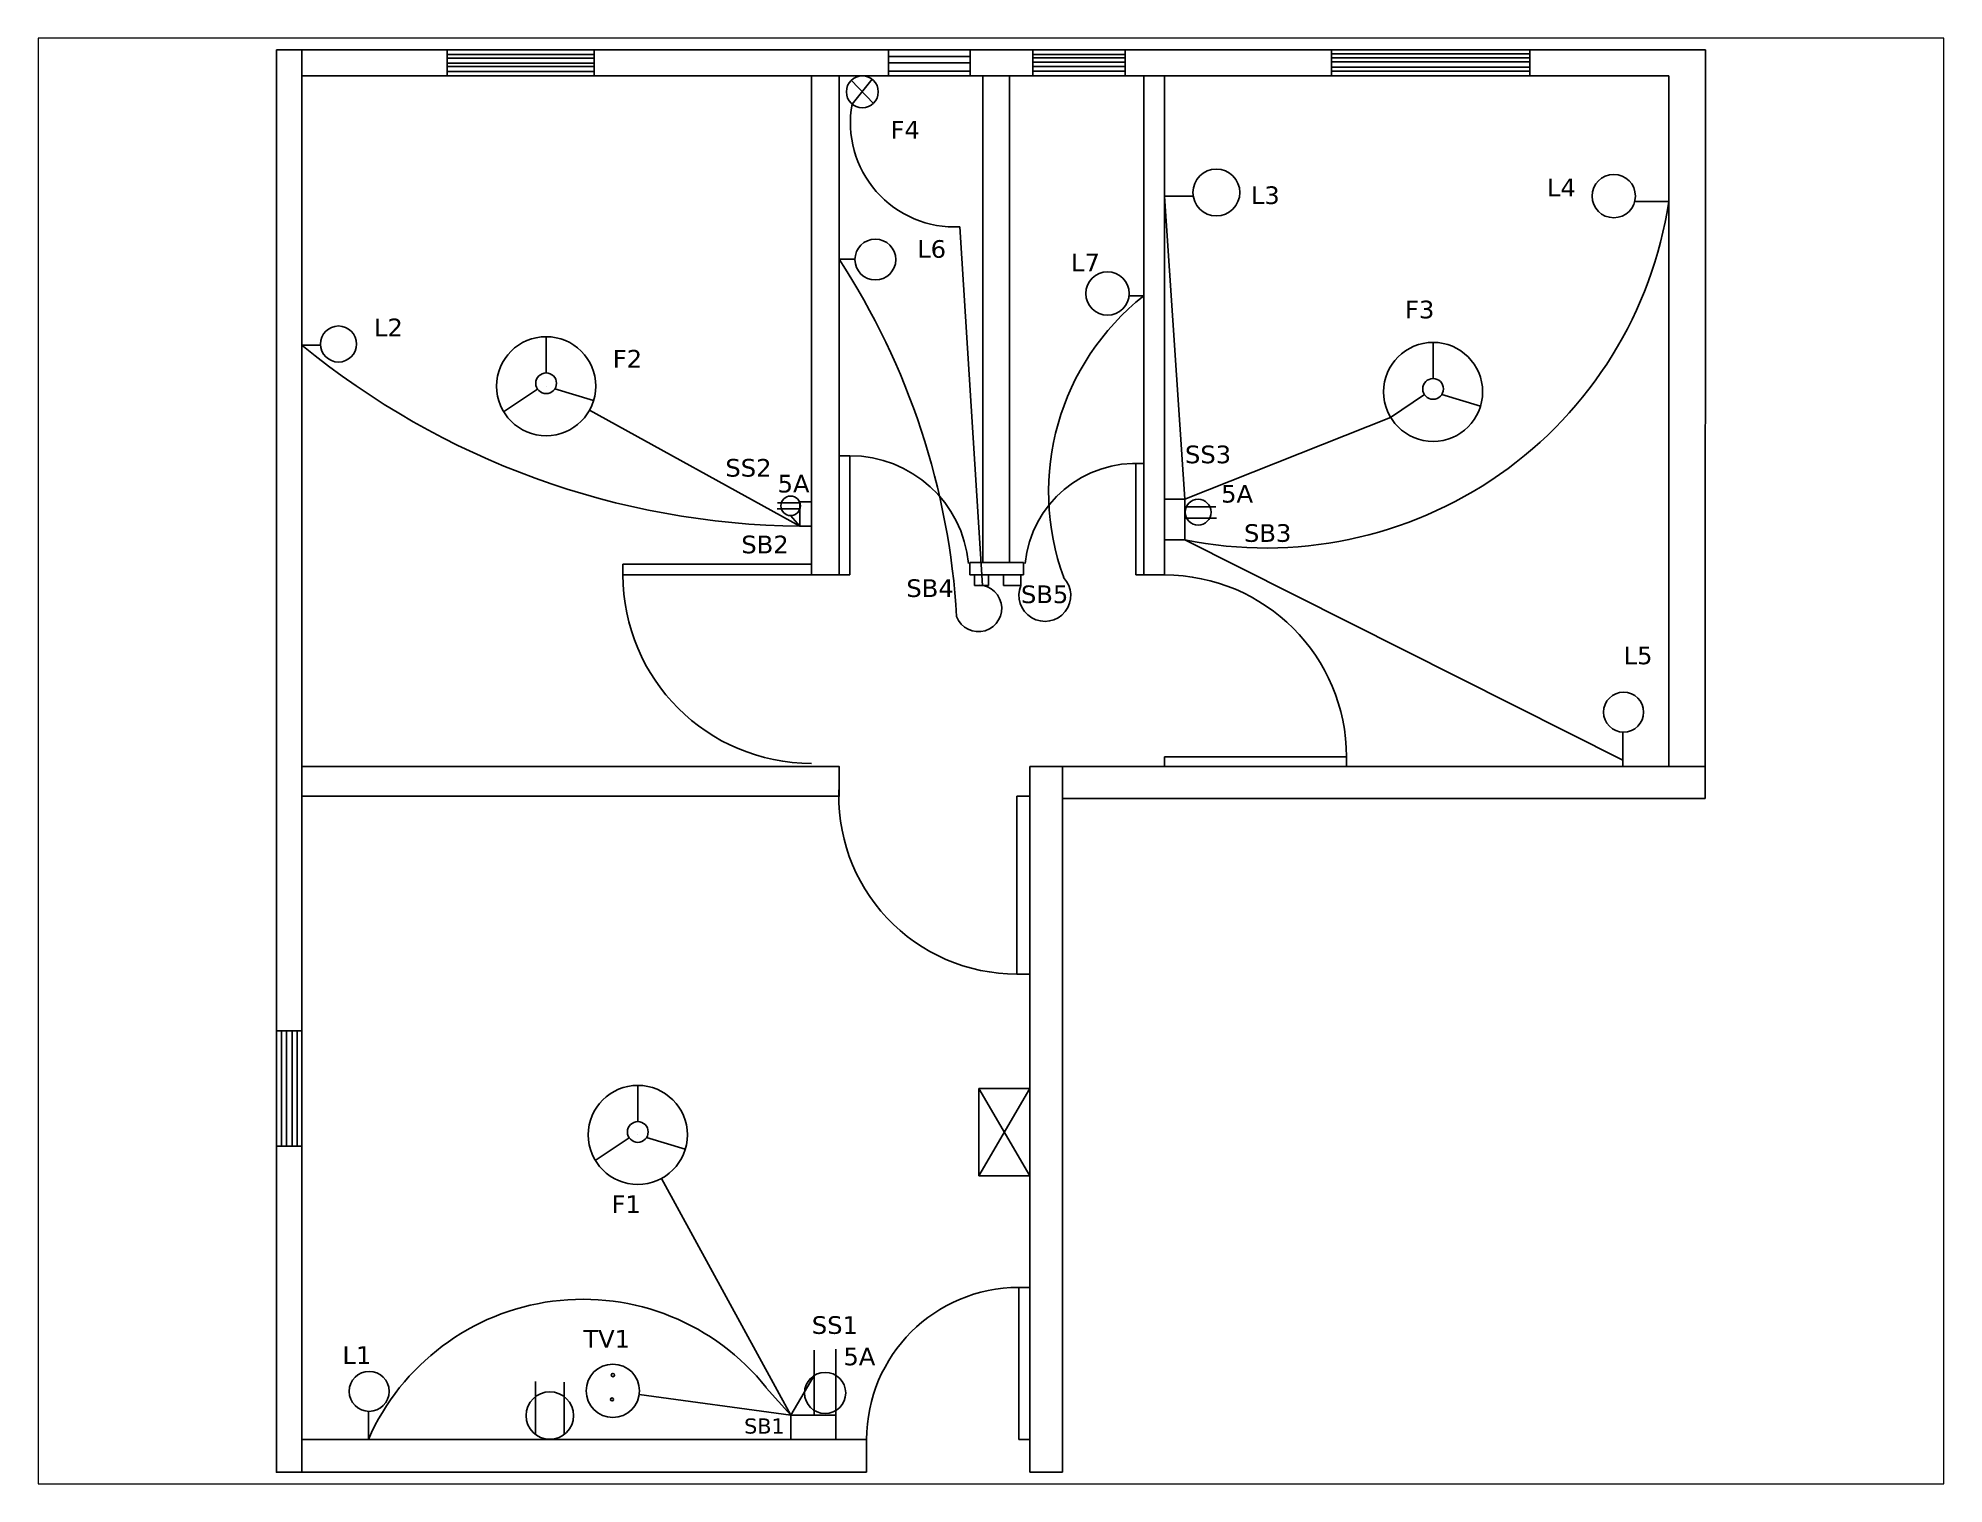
# Paper-space layout 'Layout1' of a CAD drawing. Header units: millimetres. Extents: x 26 to 231, y 20 to 176.
# The model-space entities are those that its viewports show. They can reach past a viewport. Long polylines and large blocks are cut down to what shows.
import ezdxf

# ---------------------------------------------------------------- set-up
doc = ezdxf.new("R2010")
doc.units = ezdxf.units.MM

msp = doc.modelspace()

# ---------------------------------------------------------------- linework, layer by layer
for p, q in [((1413.8, 3138.4), (1363.7, 3138.4)), ((1363.7, 3138.4), (1363.7, 1715.6)), ((1413.8, 1715.6), (1413.8, 3138.4)), ((1413.8, 3138.4), (4126.7, 3138.4)), ((1413.8, 3138.4), (1413.8, 3086.8)), ((1413.8, 3138.4), (1702.3, 3138.4)), ((1413.8, 3138.4), (2514.7, 3138.4)), ((1413.8, 3138.4), (1413.8, 2552.3)), ((1413.8, 3138.4), (2578.2, 3138.4)), ((1702.3, 3138.4), (1702.3, 3086.8)), ((1994.2, 3129), (1702.3, 3129)), ((1702.3, 3129), (1702.3, 3121.8)), ((1702.3, 3121.8), (1994.2, 3121.8)), ((1994.2, 3112), (1702.3, 3112)), ((1702.3, 3112), (1702.3, 3105.2)), ((1702.3, 3105.2), (1994.2, 3105.2)), ((1994.2, 3086.8), (1994.2, 3138.4)), ((1994.2, 3138.4), (1994.2, 3129)), ((1994.2, 3121.8), (1994.2, 3112)), ((1994.2, 3105.2), (1994.2, 3095.4)), ((2578.2, 3138.4), (2578.2, 3086.8)), ((2740.2, 3124.8), (2578.2, 3124.8)), ((2578.2, 3112.7), (2740.2, 3112.7)), ((2740.2, 3086.8), (2740.2, 3138.4)), ((2740.2, 3138.4), (2740.2, 3124.8)), ((2740.2, 3112.7), (2740.2, 3096.1)), ((4126.7, 3138.4), (2864.4, 3138.4)), ((2864.4, 3138.4), (2864.4, 3086.8)), ((3047.9, 3129.2), (2864.4, 3129.2)), ((2864.4, 3129.2), (2864.4, 3122)), ((2864.4, 3122), (3047.9, 3122)), ((3047.9, 3113.6), (2864.4, 3113.6)), ((2864.4, 3113.6), (2864.4, 3105.1)), ((2864.4, 3105.1), (3047.9, 3105.1)), ((3047.9, 3086.8), (3047.9, 3138.4)), ((3047.9, 3138.4), (3047.9, 3129.2)), ((3047.9, 3122), (3047.9, 3113.6)), ((3047.9, 3105.1), (3047.9, 3096)), ((4126.7, 3138.4), (3457.2, 3138.4)), ((3457.2, 3138.4), (3457.2, 3086.8)), ((3851, 3130.1), (3457.2, 3130.1)), ((3457.2, 3130.1), (3457.2, 3122.1)), ((3457.2, 3122.1), (3851, 3122.1)), ((3851, 3114.2), (3457.2, 3114.2)), ((3457.2, 3114.2), (3457.2, 3104)), ((3457.2, 3104), (3851, 3104)), ((3851, 3086.8), (3851, 3138.4)), ((3851, 3138.4), (3851, 3130.1)), ((3851, 3122.1), (3851, 3114.2)), ((3851, 3104), (3851, 3096.1)), ((4126.7, 3138.4), (4126.7, 3138.4)), ((4126.7, 3138.4), (4199.4, 3138.4)), ((4199.4, 3138.4), (4198.8, 1652.1)), ((1413.8, 3086.8), (4126.7, 3086.8)), ((1413.8, 3086.8), (2765.5, 3086.8)), ((1994.2, 3095.4), (1702.3, 3095.4)), ((1702.3, 3086.8), (1994.2, 3086.8)), ((2480.4, 3086.8), (2425.4, 3086.8)), ((2425.4, 2096.2), (2425.4, 3086.8)), ((2480.4, 2096.2), (2480.4, 3086.8)), ((2480.4, 3086.8), (2480.4, 2722.7)), ((2504.1, 3077.7), (2548.2, 3032)), ((2505.8, 3030.5), (2545.7, 3079.8)), ((2514.7, 3086.8), (2740.2, 3086.8)), ((2740.2, 3096.1), (2578.2, 3096.1)), ((2765.5, 3086.8), (2765.5, 2120.5)), ((2818.1, 2120.5), (2818.1, 3086.8)), ((2818.1, 3086.8), (3084.6, 3086.8)), ((3047.9, 3096), (2864.4, 3096)), ((2864.4, 3086.8), (3047.9, 3086.8)), ((3084.6, 3086.8), (3084.6, 2120.1)), ((3084.6, 3086.8), (3084.6, 2649.7)), ((3125.9, 2120.1), (3125.9, 3086.8)), ((3125.9, 3086.8), (3125.9, 2847.9)), ((3851, 3096.1), (3457.2, 3096.1)), ((3457.2, 3086.8), (3851, 3086.8)), ((4126.7, 3086.8), (4126.7, 1715.6)), ((4126.7, 3086.8), (4126.7, 2837.2)), ((2526.2, 3054.8), (2526.2, 3054.8)), ((2526.2, 3054.8), (2526.2, 3054.8)), ((3125.9, 2847.9), (3182.8, 2847.9)), ((3125.9, 2847.9), (3166.5, 2246.1)), ((4126.7, 2837.2), (4059, 2837.2)), ((2719.8, 2786.8), (2764.6, 2075.1)), ((2480.4, 2722.7), (2511.7, 2722.7)), ((3084.6, 2649.7), (3055.4, 2649.7)), ((1413.8, 2552.3), (1451.2, 2552.3)), ((1898.8, 2497), (1898.8, 2568.9)), ((3658.8, 2485.8), (3658.8, 2557.6)), ((1881.7, 2465), (1814.5, 2420)), ((1898.8, 2470.6), (1898.8, 2470.6)), ((1898.8, 2470.6), (1898.8, 2470.6)), ((1916.1, 2465.4), (1992.9, 2442.4)), ((3658.8, 2459.3), (3658.8, 2459.3)), ((3658.8, 2459.3), (3658.8, 2459.3)), ((2402, 2192.9), (1984.8, 2423.1)), ((3641.7, 2453.8), (3574.5, 2408.7)), ((3676.1, 2454.1), (3753, 2431.2)), ((3166.5, 2246.1), (3574.5, 2408.7)), ((3084.6, 2096.2), (3084.6, 2349.9)), ((2501.7, 2332.6), (2480.4, 2332.6)), ((2501.7, 2096.2), (2501.7, 2332.6)), ((3069.1, 2317.4), (3069.1, 2096.2)), ((2402.2, 2239.3), (2358, 2239.3)), ((2425.4, 2241.2), (2402, 2241.2)), ((2402, 2241.2), (2402, 2192.9)), ((2425.4, 2192.9), (2425.4, 2241.2)), ((3166.5, 2246.1), (3125.9, 2246.1)), ((3166.5, 2165.6), (3166.5, 2246.1)), ((2357.5, 2227.2), (2402.2, 2227.2)), ((2383.9, 2213.9), (2402, 2192.9)), ((3166.5, 2208.7), (3166.5, 2231.2)), ((3166.5, 2231.2), (3227.9, 2231.2)), ((3229.2, 2208.7), (3166.5, 2208.7)), ((2402, 2192.9), (2425.4, 2192.9)), ((3125.9, 2120.1), (3125.9, 2165.6)), ((3125.9, 2165.6), (3166.5, 2165.6)), ((3166.5, 2165.6), (4035.2, 1728.1)), ((2425.4, 2096.2), (2425.4, 2146.2)), ((2739.4, 2120.5), (2739.4, 2097)), ((2761, 2120.5), (2739.4, 2120.5)), ((2739.4, 2120.5), (2845.9, 2120.5)), ((2845.9, 2120.5), (2818.1, 2120.5)), ((2845.9, 2096.2), (2845.9, 2120.5)), ((3084.6, 2120.1), (3084.6, 2096.2)), ((3125.9, 2121.5), (3125.9, 2120.1)), ((3125.9, 2120.1), (3125.9, 2096.2)), ((2425.4, 2117.2), (2051.1, 2117.2)), ((2051.1, 2096.2), (2051.1, 2117.2)), ((2425.4, 2096.2), (2051.1, 2096.2)), ((2051.1, 2096.2), (2480.4, 2096.2)), ((2051.1, 2096.2), (2480.4, 2096.2)), ((2425.4, 2096.2), (2425.4, 2117.2)), ((2480.4, 2096.2), (2425.4, 2096.2)), ((2480.4, 2096.2), (2425.4, 2096.2)), ((2480.4, 2096.2), (2501.7, 2096.2)), ((2480.4, 2096.2), (2501.7, 2096.2)), ((2739.4, 2096.2), (2739.4, 2102.1)), ((2765.5, 2096.2), (2739.4, 2096.2)), ((2739.4, 2096.2), (2748.8, 2096.2)), ((2748.8, 2096.2), (2748.8, 2075.1)), ((2765.5, 2096.2), (2817.6, 2096.2)), ((2818.1, 2096.2), (2765.5, 2096.2)), ((2765.5, 2096.2), (2776.8, 2096.2)), ((2841, 2096.2), (2776.8, 2096.2)), ((2776.8, 2096.2), (2776.8, 2075.1)), ((2818.1, 2096.2), (2801.7, 2096.2)), ((2806.1, 2075.1), (2806.1, 2096.2)), ((2818.1, 2096.2), (2845.9, 2096.2)), ((2841, 2075.1), (2841, 2096.2)), ((3084.6, 2096.2), (3069.1, 2096.2)), ((3084.6, 2096.2), (3125.9, 2096.2)), ((2748.8, 2075.1), (2776.8, 2075.1)), ((2806.1, 2075.1), (2841, 2075.1)), ((4035.2, 1728.1), (4035.2, 1784)), ((1363.7, 1715.6), (1363.7, 1191.4)), ((2858.8, 315.1), (2858.8, 1715.6)), ((2858.8, 1715.6), (2923.2, 1715.6)), ((2923.2, 1715.6), (2923.2, 315.1)), ((2923.2, 1715.6), (4199.4, 1715.6)), ((2923.2, 1715.6), (2923.2, 1652.1)), ((3125.9, 1715.6), (3125.9, 1734.8)), ((3125.9, 1734.8), (3487, 1734.8)), ((3487, 1734.8), (3487, 1715.6)), ((4035.2, 1728.1), (4035.2, 1715.6)), ((4199.4, 1715.6), (4126.7, 1715.6)), ((4198.8, 1652.1), (4198.8, 1715.6)), ((2832.5, 1656.7), (2858.8, 1656.7)), ((2832.5, 1303.8), (2832.5, 1656.7)), ((2858.8, 1656.7), (2858.8, 1343.7)), ((2923.2, 1652.1), (4198.8, 1652.1)), ((2858.8, 1343.7), (2858.8, 1343.7)), ((2858.8, 1343.7), (2858.8, 951.5)), ((2832.5, 1303.8), (2858.8, 1303.8)), ((1363.7, 1191.4), (1413.8, 1191.4)), ((1373.4, 962.3), (1373.4, 1191.4)), ((1373.4, 1191.4), (1383.7, 1191.4)), ((1383.7, 1191.4), (1383.7, 962.3)), ((1394.6, 962.3), (1394.6, 1191.4)), ((1394.6, 1191.4), (1404.7, 1191.4)), ((1404.7, 1191.4), (1404.7, 962.3)), ((1413.8, 1191.4), (1413.8, 962.3)), ((2080.7, 1011.1), (2080.7, 1083)), ((2858.8, 1076.8), (2757.4, 1076.8)), ((2757.4, 1076.8), (2757.4, 903.5)), ((2858.8, 903.5), (2757.4, 1076.8)), ((2858.8, 1076.8), (2757.4, 903.5)), ((2858.8, 315.1), (2858.8, 1076.8)), ((2080.7, 984.6), (2080.7, 984.6)), ((2080.7, 984.6), (2080.7, 984.6)), ((1413.8, 962.3), (1363.7, 962.3)), ((1363.7, 962.3), (1373.4, 962.3)), ((1383.7, 962.3), (1394.6, 962.3)), ((2063.6, 979.1), (1996.4, 934)), ((2098, 979.5), (2174.9, 956.5)), ((2384.4, 428.7), (2127.8, 898.4)), ((2757.4, 903.5), (2858.8, 903.5)), ((2836.6, 682), (2836.6, 380.1)), ((2836.6, 682), (2858.8, 682)), ((2430.4, 557.3), (2430.4, 479.5)), ((2473.4, 428.7), (2473.4, 559.3)), ((1877.4, 495.1), (1877.4, 390.2)), ((1934.8, 494.1), (1934.8, 390.2)), ((2335.5, 483), (2384.4, 428.7)), ((2430.4, 479.5), (2430.4, 428.7)), ((1546, 380.1), (1546, 435.9)), ((2473.4, 428.7), (2384.4, 428.7)), ((2384.4, 428.7), (2384.4, 380.1)), ((2473.4, 380.1), (2473.4, 428.7)), ((2530.4, 380.1), (2473.4, 380.1)), ((2530.4, 380.1), (2534.8, 380.1)), ((2534.8, 380.1), (2534.8, 315.1)), ((2836.6, 380.1), (2858.8, 380.1)), ((2530.4, 315.1), (2534.8, 315.1)), ((2923.2, 315.1), (2858.8, 315.1))]:
    msp.add_line(p, q)
for points in [[(1413.8, 1715.6), (1413.8, 315.1), (1363.7, 315.1), (1363.7, 1715.6)], [(2430.4, 507), (2384.4, 428.7), (2083.4, 469.7)], [(2530.4, 380.1), (1413.8, 380.1), (1413.8, 315.1), (2530.4, 315.1)]]:
    msp.add_lwpolyline(points)
msp.add_lwpolyline([(1413.8, 1715.6), (2480.4, 1715.6), (2480.4, 1656.7), (1413.8, 1656.7)], close=True)
for centre, radius in [((2526.2, 3054.8), 31.7), ((3228.8, 2855.1), 46.5), ((4017.3, 2847.9), 43), ((2552.1, 2721.9), 40.5), ((3012.7, 2654.6), 43), ((1486.9, 2554.3), 35.8), ((1898.8, 2470.6), 98.3), ((3658.8, 2459.3), 98.3), ((1898.8, 2476.4), 20.6), ((3658.8, 2465.2), 20.6), ((2383.9, 2233.2), 19.3), ((3192.6, 2220.6), 25.7), ((4036.8, 1823.7), 39.7), ((2080.7, 984.6), 98.3), ((2080.7, 990.5), 20.6), ((2031.1, 476.8), 52.9), ((1547.6, 475.7), 39.7), ((2031.4, 507.9), 3.34), ((2452.4, 472.5), 40.9), ((1906.1, 427.6), 47.1), ((2029.5, 459.7), 2.87)]:
    msp.add_circle(centre, radius)
for centre, radius, start, end in [((2709.5, 2993.6), 207, 169.7322, 272.8466), ((3327.3, 2957.8), 808.4, 258.5262, 351.4149), ((1258, 1928.2), 1457.9, 3.3543, 33.0258), ((3391.4, 2260.5), 495.6, 128.2381, 200.0302), ((2417.5, 3773.7), 1580.9, 230.5873, 269.4379), ((2501.7, 2096.2), 236.4, 5.4194, 90), ((3069.1, 2096.2), 221.2, 85.9902, 174.0807), ((2425.4, 2096.2), 374.3, 180, 270), ((2888.4, 2055.3), 51.4, 157.3717, 43.5214), ((3125.9, 1734.8), 361.1, 0, 90), ((2756.7, 2029.6), 46.2, 200.3967, 99.8475), ((2832.5, 1656.7), 352.9, 176.324, 270), ((2836.6, 380.1), 301.8, 90, 180), ((1971.8, 193.6), 464.9, 38.5086, 156.342)]:
    msp.add_arc(centre, radius, start, end)

# ---------------------------------------------------------------- texts
at = {"attachment_point": 1}
for s, insert, char_height, width in [('{\\fVerdana|b0|i0|c0|p34;F4}', (2582.1, 2997), 35, 140.509), ('{\\fVerdana|b0|i0|c0|p34;L4}', (3884.8, 2882.2), 35, 164.42), ('{\\fVerdana|b0|i0|c0|p34;L3}', (3297.2, 2867.2), 35, 183.984), ('{\\fVerdana|b0|i0|c0|p34;L6}', (2635.1, 2760.5), 35, 130.441), ('{\\fVerdana|b0|i0|c0|p34;L7}', (2940.4, 2733.7), 35, 109.234), ('{\\fVerdana|b0|i0|c0|p34;F3}', (3603.2, 2640.3), 35, 195.248), ('{\\fVerdana|b0|i0|c0|p34;L2}', (1557.1, 2604.8), 35, 177.69), ('{\\fVerdana|b0|i0|c0|p34;F2}', (2031, 2542.6), 35, 167.059), ('{\\fVerdana|b0|i0|c0|p34;SS3}', (3166.5, 2352.7), 35, 26.985), ('{\\fVerdana|b0|i0|c0|p34;SS2}', (2254.5, 2326.2), 35, 83.419), ('{\\fVerdana|b0|i0|c0|p34;5A}', (2358.1, 2294.7), 35, 67.315), ('{\\fVerdana|b0|i0|c0|p34;5A}', (3238.2, 2274.7), 35, 90.072), ('{\\fVerdana|b0|i0|c0|p34;SB3}', (3283.6, 2196.7), 35, 159.126), ('{\\fVerdana|b0|i0|c0|p34;SB2}', (2286.1, 2174), 35, 139.281), ('{\\fVerdana|b0|i0|c0|p34;SB4}', (2613.6, 2087.3), 35, 114.019), ('{\\fVerdana|b0|i0|c0|p34;SB5}', (2841, 2075.1), 35, 103.279), ('{\\fVerdana|b0|i0|c0|p34;L5}', (4036.8, 1953.8), 35, 119.76), ('{\\fVerdana|b0|i0|c0|p34;F1}', (2028.5, 864.6), 35, 161.174), ('{\\fVerdana|b0|i0|c0|p34;SS1}', (2426, 624.8), 35, 127.003), ('{\\fVerdana|b0|i0|c0|p34;TV1}', (1972.6, 597.5), 35, 241.76), ('{\\fVerdana|b0|i0|c0|p34;\\PL1}', (1494.6, 623.5), 35, 104.223), ('{\\fVerdana|b0|i0|c0|p34;5A}', (2488.7, 562.5), 35, 46.056), ('{\\fVerdana|b0|i0|c0|p34;SB1}', (2291.6, 421.9), 30, 272.133)]:
    msp.add_mtext(s, dxfattribs=dict(at, insert=insert, char_height=char_height, width=width))

psp = doc.layouts.get("Layout1")

# ---------------------------------------------------------------- viewports
at = {"layer": '0'}
psp.add_viewport(center=(128.5, 97.5), size=(205.6, 156), view_center_point=(2781.55, 1726.74), view_height=2869.4205, dxfattribs=at)

doc.saveas('drawing.dxf')
